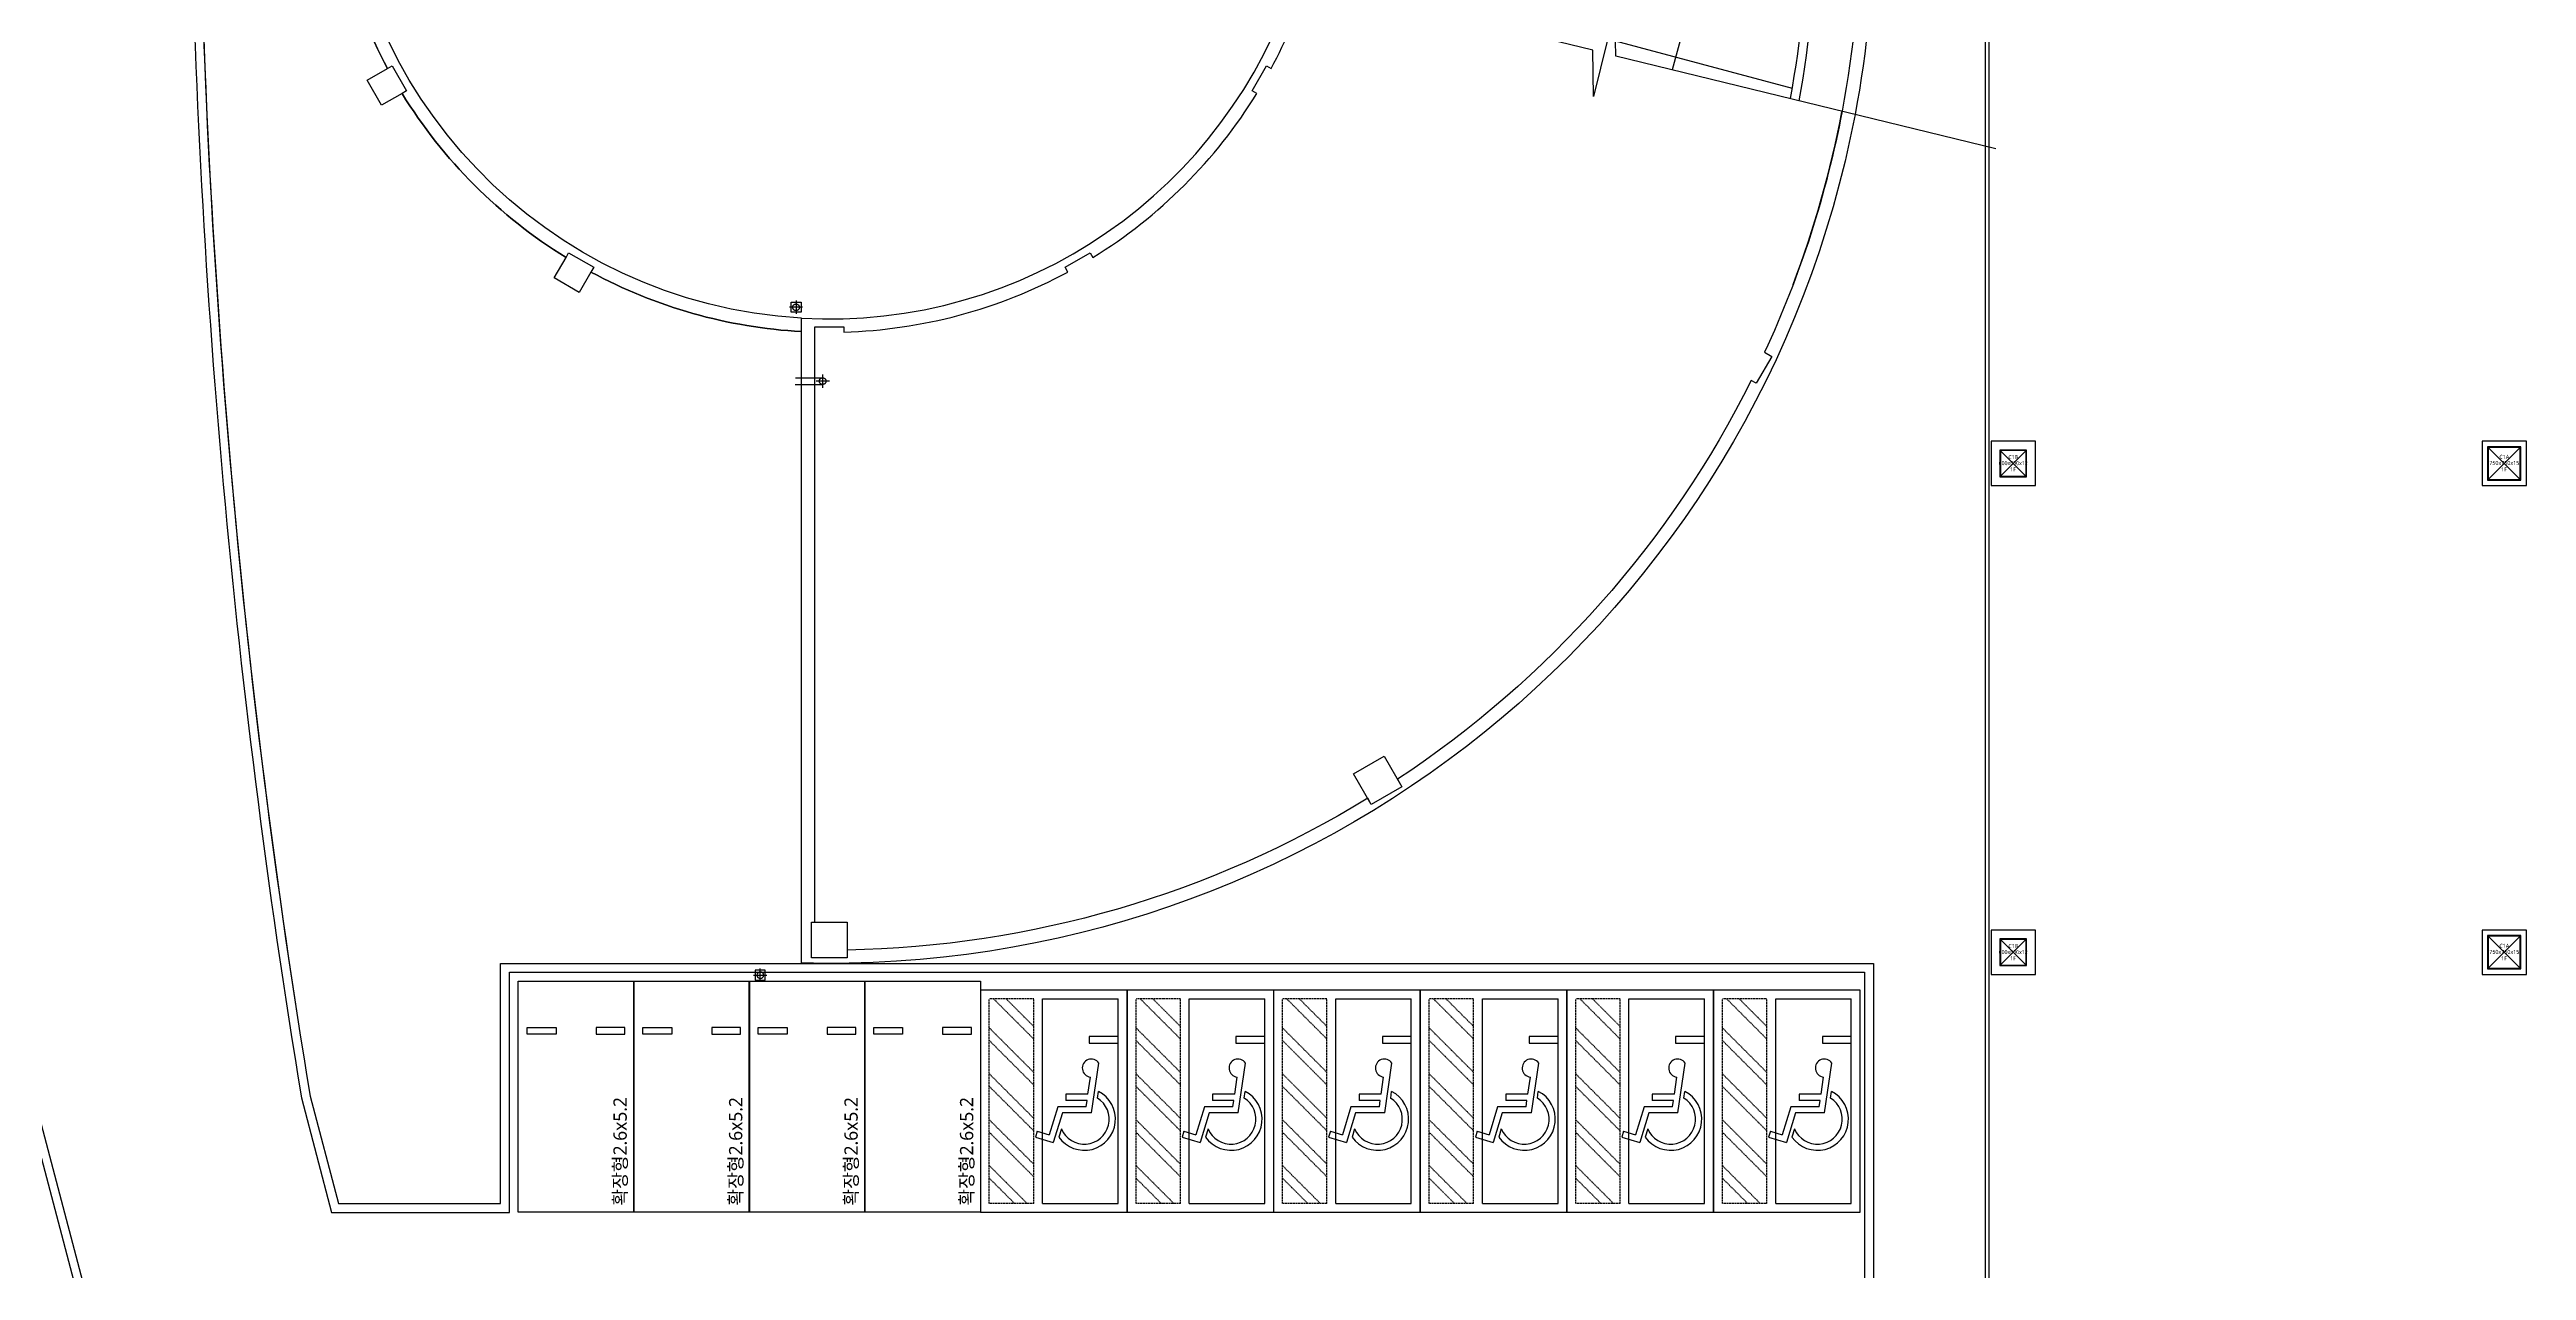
# Model space of a CAD drawing. Header units: millimetres. Extents: x -27104 to 125781, y -3376 to 46996.
# Drawn here: x 55847 to 56937, y 17616 to 18153 of the extents above; entities that cross this region are included whole.
import ezdxf
from ezdxf.enums import TextEntityAlignment as Align

# ---------------------------------------------------------------- set-up
doc = ezdxf.new("R2010")
doc.units = ezdxf.units.MM
doc.header["$LTSCALE"] = 100
doc.header["$MEASUREMENT"] = 0
doc.linetypes.add('-HID', pattern=[2.5, 1.5, -1])
doc.linetypes.add('HIDDEN', pattern=[2, 1, -1])
doc.layers.get('0').update_dxf_attribs({"linetype": 'CONTINUOUS'})
doc.layers.get('Defpoints').update_dxf_attribs({"color": 171, "linetype": 'CONTINUOUS'})
doc.layers.add('#프레임 라인', color=189, linetype='CONTINUOUS', plot=False)
for name, color, linetype in [('ELE9', 9, 'CONTINUOUS'), ('주차-장애인', 252, 'CONTINUOUS'), ('주차-확장', 251, 'CONTINUOUS'), ('홈통', 6, 'CONTINUOUS')]:
    doc.layers.add(name, color=color, linetype=linetype)
doc.styles.add('TE', font='malgun_0.ttf')
doc.styles.add('나눔바른고딕', font='NanumBarunGothic.ttf')

# ---------------------------------------------------------------- blocks, each defined once
blk = doc.blocks.new('C1A-1F')
at = {"layer": '#프레임 라인', "ltscale": 0.1}
blk.add_lwpolyline([(-500, -500), (500, -500), (500, 500), (-500, 500)], close=True, dxfattribs=at)
for points in [[(-375, -375), (375, -375), (375, 375), (-375, 375)], [(-360, -360), (360, -360), (360, 360), (-360, 360)]]:
    blk.add_lwpolyline(points, close=True)
at = {"layer": 'Defpoints', "ltscale": 10000}
for p, q in [((-375, -375), (375, 375)), ((375, -375), (-375, 375))]:
    blk.add_line(p, q, dxfattribs=at)
at = {"layer": 'Defpoints', "style": 'TE'}
for s, p in [('750x750x15', (0, -35)), ('C1A', (0, 102)), ('1F', (-6, -182))]:
    blk.add_text(s, height=90, dxfattribs=at).set_placement(p, align=Align.CENTER)
blk = doc.blocks.new('C1B-1F')
at = {"layer": '#프레임 라인', "ltscale": 0.1}
blk.add_lwpolyline([(-500, -500), (500, -500), (500, 500), (-500, 500)], close=True, dxfattribs=at)
for points in [[(-300, -300), (300, -300), (300, 300), (-300, 300)], [(-288, -288), (288, -288), (288, 288), (-288, 288)]]:
    blk.add_lwpolyline(points, close=True)
at = {"layer": 'Defpoints', "ltscale": 10000}
for p, q in [((-300, -300), (300, 300)), ((300, -300), (-300, 300))]:
    blk.add_line(p, q, dxfattribs=at)
at = {"layer": 'Defpoints', "style": 'TE', "width": 0.8}
blk.add_text('600x600x12', height=90, dxfattribs=at).set_placement((-3, -40), align=Align.CENTER)
at = {"layer": 'Defpoints', "style": 'TE'}
for s, p in [('C1B', (0, 96)), ('1F', (-6, -181))]:
    blk.add_text(s, height=90, dxfattribs=at).set_placement(p, align=Align.CENTER)
blk = doc.blocks.new('A$C64A97E52')
at = {"layer": '홈통', "color": 1}
for p, q in [((450, 200), (-50, 200)), ((200, 450), (200, -50))]:
    blk.add_line(p, q, dxfattribs=at)
at = {"layer": '홈통', "ltscale": 0.1}
blk.add_circle((200, 200), 125, dxfattribs=at)
blk = doc.blocks.new('fghghhjjhk')
at = {"layer": '홈통'}
blk.add_lwpolyline([(36494545, -795979), (36494320, -795979), (36494320, -796204), (36494545, -796204)], close=True, dxfattribs=at)
at = {"xscale": -0.6, "yscale": 0.6, "zscale": 0.6}
blk.add_blockref('A$C64A97E52', (36494553, -796211), dxfattribs=at)
blk = doc.blocks.new('A$C6A0504F7')
at = {"layer": '주차-확장'}
blk.add_lwpolyline([(5200, 0), (0, 0), (0, 2600), (5200, 2600)], close=True, dxfattribs=at)
at = {"layer": '주차-확장', "ltscale": 10}
for points in [[(1196, 2400), (1046, 2400), (1046, 1750), (1196, 1750)], [(1196, 200), (1046, 200), (1046, 850), (1196, 850)]]:
    blk.add_lwpolyline(points, close=True, dxfattribs=at)
at = {"layer": '주차-확장', "style": '나눔바른고딕'}
blk.add_text('확장형2.6x5.2', height=300, rotation=180, dxfattribs=at).set_placement((5049, 2290), align=Align.MIDDLE_LEFT)
blk = doc.blocks.new('장애자주차')
at = {"layer": '주차-장애인'}
for p, q in [((0, 4024), (-5000, 4024)), ((-5000, 4024), (-5000, 724)), ((0, 724), (0, 4024)), ((-4800, 2624), (-4800, 924)), ((-3309, 2785), (-3431, 2383)), ((-2766, 2180), (-3431, 2383)), ((-3175, 2744), (-3309, 2785)), ((-3123, 2201), (-3308, 2258)), ((-3175, 2744), (-3257, 2476)), ((-2626, 2283), (-3257, 2476)), ((-2626, 1644), (-2626, 2283)), ((-200, 2624), (-200, 924)), ((-2766, 1523), (-2766, 2180)), ((-2486, 1624), (-2486, 2099)), ((-2346, 2099), (-2486, 2099)), ((-2346, 1603), (-2346, 2099)), ((-2766, 1523), (-1642, 1360)), ((-2626, 1644), (-2486, 1624)), ((-2430, 1389), (-2282, 1368)), ((-2346, 1603), (-1959, 1547)), ((-5000, 724), (0, 724)), ((-4800, 924), (-200, 924))]:
    blk.add_line(p, q, dxfattribs=at)
at = {"layer": '주차-장애인', "linetype": 'HIDDEN', "ltscale": 0.1}
for p, q in [((-4800, 2974), (-3950, 3824)), ((-4800, 3257), (-4233, 3824)), ((-4800, 3824), (-200, 3824)), ((-4800, 2824), (-4800, 3824)), ((-4200, 2824), (-3200, 3824)), ((-3918, 2824), (-2918, 3824)), ((-3168, 2824), (-2168, 3824)), ((-2885, 2824), (-1885, 3824)), ((-2135, 2824), (-1135, 3824)), ((-1852, 2824), (-852, 3824)), ((-1102, 2824), (-200, 3726)), ((-819, 2824), (-200, 3443)), ((-200, 2824), (-200, 3824)), ((-4800, 2824), (-200, 2824))]:
    blk.add_line(p, q, dxfattribs=at)
at = {"layer": '주차-장애인', "linetype": 'Continuous'}
blk.add_line((-4800, 2624), (-200, 2624), dxfattribs=at)
at = {"layer": '주차-장애인', "ltscale": 10}
blk.add_lwpolyline([(-1196, 924), (-1046, 924), (-1046, 1574), (-1196, 1574)], close=True, dxfattribs=at)
at = {"layer": '주차-장애인'}
for centre, radius, start, end in [((-2906, 1685), 700, 125.0782, 333.071), ((-2906, 1685), 560, 112.7908, 328.1558), ((-1756, 1528), 203, 304.0462, 174.6794)]:
    blk.add_arc(centre, radius, start, end, dxfattribs=at)
blk = doc.blocks.new('ggtyu')
at = {"layer": 'ELE9', "color": 253, "linetype": '-HID', "ltscale": 0.1}
for p, q in [((55985.8, 18206.4), (55985.8, 18200.5)), ((55988.7, 18203.4), (55982.9, 18203.4)), ((56000.5, 18170.9), (55994.6, 18170.9)), ((55997.5, 18173.8), (55997.5, 18168))]:
    blk.add_line(p, q, dxfattribs=at)
at = {"layer": 'ELE9', "color": 253, "ltscale": 0.1}
for points in [[(56509.6, 18907.5), (56473.9, 18907.5, 0.414214), (56434.8, 18868.3), (56434.8, 18374.3, -0.046356), (56427.3, 18294.3, -0.046356)], [(56454.3, 18864.4), (56454.3, 18732.8), (56456.8, 18732.8), (56456.8, 18720.1), (56454.3, 18720.1), (56454.3, 18576.3), (56456.8, 18576.3), (56456.8, 18563.6), (56454.3, 18563.6), (56454.3, 18419.8), (56456.8, 18419.8), (56456.8, 18407.1), (56454.3, 18407.1), (56454.3, 18374.3, -0.046938), (56446.4, 18289.7)], [(56460.2, 18864.4), (56460.2, 18374.3, -0.047103), (56452.1, 18288.3, -0.047103)], [(56386.4, 18726.5), (56386.4, 18413.5, -0.06938), (56371.6, 18307.9, -0.06938)], [(56430.9, 18726.5), (56430.9, 18374.3, -0.046233), (56423.5, 18295.3, -0.046233)], [(55718.7, 18414.9, 0.037763), (55768, 17855.4), (55781.3, 17805), (55859.6, 17805), (55859.6, 17910.7), (56456.3, 17910.7), (56456.3, 17261.2)], [(55722.6, 18415, 0.03775), (55771.8, 17856.2), (55784.3, 17808.9), (55855.7, 17808.9), (55855.7, 17914.6), (56460.2, 17914.6), (56460.2, 17257.3)], [(55988.2, 18198.6, -0.392404), (55785.3, 18409.6), (55781.8, 18409.6), (55781.8, 18407.1), (55779.5, 18407.1, 0.117047), (55805.9, 18308.5), (55807.9, 18309.7), (55814.3, 18298.7), (55812.3, 18297.5, 0.117047), (55884.5, 18225.3), (55885.6, 18227.3), (55896.7, 18221), (55895.5, 18218.9, 0.110318), (55988.2, 18192.7, 0.110318)], [(56452.1, 18288.3, -0.367615), (55988.2, 17914.8), (55988.2, 18198.6, 0.342657), (56205.6, 18348.4)], [(56446.4, 18289.7, -0.061608), (56412.3, 18183.6), (56415.4, 18181.8), (56408.5, 18170), (56406.4, 18171.2, -0.131455), (56250.7, 17995.7), (56252.6, 17992.4), (56239.1, 17984.5), (56237.5, 17987.3, -0.133846), (56008.3, 17920.5), (56008.3, 17917), (55992.6, 17917), (55992.6, 17932.7), (55994.1, 17932.7), (55994.1, 18194.8), (56006.8, 18194.8), (56006.8, 18192.5, 0.117047), (56105.4, 18218.9), (56104.3, 18221), (56115.3, 18227.3), (56116.5, 18225.3, 0.117047), (56188.7, 18297.5), (56186.6, 18298.7), (56193, 18309.7), (56195, 18308.5, 0.047403), (56211.3, 18347)], [(56424.8, 18213.4, 0.04359), (56446.3, 18289.4)]]:
    blk.add_lwpolyline(points, format="xyb", dxfattribs=at)
for points in [[(56509.6, 17150.1), (56509.6, 18908.9)], [(56511.1, 17150.1), (56511.1, 18907.5)], [(56514.1, 18273.2), (56346.7, 18314), (56346.3, 18334.2), (56337, 18296.2), (56336.6, 18316.5), (56169.1, 18357.3)], [(56236.7, 18350.2), (56424.4, 18299.9)], [(55643.1, 17868.4), (55779.6, 17349.6), (55787.7, 17322.1), (55794, 17304.6), (55802.3, 17287.8), (55814.6, 17266.8), (55827.2, 17247.4), (55838.5, 17233.1), (55851, 17219.9), (55854.1, 17217.1), (55966.1, 17217.1)], [(55647, 17868.4), (55783.3, 17350.7), (55791.3, 17323.4), (55797.5, 17306.2), (55805.6, 17289.7), (55817.8, 17268.8), (55830.3, 17249.7), (55841.4, 17235.7), (55853.6, 17222.7), (55855.5, 17221.1), (55964.3, 17221.1)]]:
    blk.add_lwpolyline(points, dxfattribs=at)
at = {"layer": 'ELE9', "color": 253}
blk.add_lwpolyline([(55722.7, 18413.5, 0.037644), (55771.8, 17856.2), (55784.3, 17808.9), (55855.7, 17808.9), (55855.7, 17914.6), (55988.2, 17914.6), (55988.2, 18192.7, -0.110318), (55895.5, 18218.9), (55890.3, 18209.9), (55879.3, 18216.3), (55884.5, 18225.3, -0.117047), (55812.3, 18297.5), (55803.3, 18292.3), (55796.9, 18303.3), (55805.9, 18308.5, -0.117047), (55779.5, 18407.1)], format="xyb", dxfattribs=at)
at = {"layer": 'ELE9', "color": 253, "linetype": '-HID', "ltscale": 0.1}
blk.add_lwpolyline([(55983.6, 18205.6), (55988, 18205.6), (55988, 18201.2), (55983.6, 18201.2)], close=True, dxfattribs=at)
for points in [[(55985.6, 18172.4), (55997.5, 18172.4)], [(55985.4, 18169.4), (55997.5, 18169.4)]]:
    blk.add_lwpolyline(points, dxfattribs=at)
at = {"layer": 'ELE9', "color": 253, "ltscale": 0.1}
for points in [[(56244.8, 18005.9), (56252.6, 17992.4), (56239.1, 17984.5), (56231.2, 17998.1)], [(56008.3, 17917), (55992.6, 17917), (55992.6, 17932.7), (56008.3, 17932.7)]]:
    blk.add_lwpolyline(points, close=True, dxfattribs=at)
at = {"layer": 'ELE9', "color": 253, "linetype": '-HID', "ltscale": 0.1}
for centre in [(55985.8, 18203.4), (55997.5, 18170.9)]:
    blk.add_circle(centre, 1.47, dxfattribs=at)
at = {"layer": 'ELE9', "color": 253, "ltscale": 0.1, "xscale": 0.01956378461538462, "yscale": 0.01956378461538462, "zscale": 0.01956378461538462}
for name, p in [('C1B-1F', (56521.8, 18134.7)), ('C1A-1F', (56738, 18134.7)), ('C1B-1F', (56521.8, 17919.5)), ('C1A-1F', (56738, 17919.5))]:
    blk.add_blockref(name, p, dxfattribs=at)
at = {"layer": 'ELE9', "color": 253, "xscale": 0.01956378461538462, "yscale": 0.01956378461538462, "zscale": 0.01956378461538462}
for name, p, rotation in [('fghghhjjhk', (40395.5, -696059.8), 90.00000000000001), ('장애자주차', (56145.7, 17902.9), 90), ('장애자주차', (56210.3, 17902.9), 90), ('장애자주차', (56274.8, 17902.9), 90), ('장애자주차', (56339.4, 17902.9), 90), ('장애자주차', (56403.9, 17902.9), 90), ('장애자주차', (56468.5, 17902.9), 90)]:
    blk.add_blockref(name, p, dxfattribs=dict(at, rotation=rotation))
at = {"layer": 'ELE9', "color": 253, "ltscale": 0.1, "xscale": 0.01956378461538462, "yscale": 0.01956378461538462, "zscale": 0.01956378461538462, "rotation": 270}
for p in [(55863.5, 17906.8), (55914.4, 17906.8), (55965.2, 17906.8), (56016.1, 17906.8)]:
    blk.add_blockref('A$C6A0504F7', p, dxfattribs=at)

msp = doc.modelspace()

# ---------------------------------------------------------------- block references
msp.add_blockref('ggtyu', (189.5, -163.8))

doc.saveas('drawing.dxf')
